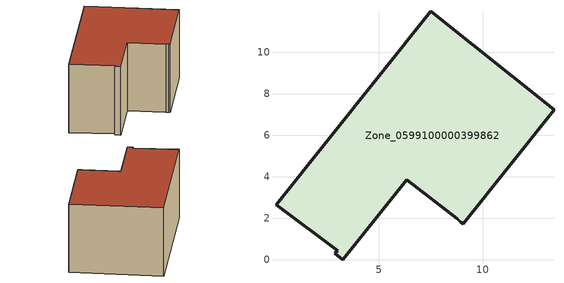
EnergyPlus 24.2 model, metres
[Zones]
Zone_0599100000399862
 floor ground (C_G): 9.05,1.74 8.95,1.82 8.77,1.99 6.35,3.87 3.26,0 2.87,0.31 3.01,0.43 0.04,2.66 7.48,11.98 13.43,7.24 z0.94
 wall outside (C_F): 8.95,1.82 9.05,1.74 13.43,7.24 7.48,11.98 0.04,2.66 3.01,0.43 2.87,0.31 3.26,0 6.35,3.87 8.77,1.99 8.95,1.82 z0.94:6.83
 roof outside (C_R): 2.87,0.31 3.26,0 6.35,3.87 8.77,1.99 8.95,1.82 9.05,1.74 13.43,7.24 7.48,11.98 0.04,2.66 3.01,0.43 z6.83
[BUILDING]
Pand.0599100000399862: North Axis=0; Terrain=City; Loads Convergence Tolerance Value=0.04; Temperature Convergence Tolerance Value=0.4; Solar Distribution=FullExterior; Maximum Number of Warmup Days=25; Minimum Number of Warmup Days=1
[Site:Location]
Rotterdam.The.Hague.AP_ZH_NLD Design_Conditions: Latitude=51.96; Longitude=4.45; Time Zone=1; Elevation=-4.5
[SITE:GROUNDTEMPERATURE:BUILDINGSURFACE]
18, 18, 18, 18, 18, 18, 18, 18, 18, 18, 18, 18
[MATERIAL] Thermal Absorptance=0.9; Solar Absorptance=0.7; Visible Absorptance=0.7
Name | Roughness | Thickness | Conductivity | Density | Specific Heat
G.TC.1992-2005 | MediumSmooth | 0.15 | 0.06 | 540 | 1210
F.TC.1992-2005 | Rough | 0.3 | 0.12 | 1920 | 840
R.TC.1992-2005 | MediumRough | 0.2 | 0.08 | 1500 | 1000
[CONSTRUCTION]
C_G: G.TC.1992-2005
C_F: F.TC.1992-2005
C_R: R.TC.1992-2005
[ZONE]
Zone_0599100000399862: Type=1; Multiplier=1; Ceiling Height=Autocalculate; Volume=Autocalculate; Floor Area=autocalculate; Part of Total Floor Area=Yes
[ZONEINFILTRATION:DESIGNFLOWRATE]
Infil_Zone_0599100000399862: Zone or ZoneList or Space or SpaceList=Zone_0599100000399862; Schedule=AlwaysOn; Design Flow Rate Calculation Method=Flow/Area; Flow Rate per Floor Area=0.0015; Constant Term Coefficient=1; Temperature Term Coefficient=0; Velocity Term Coefficient=0; Velocity Squared Term Coefficient=0
[HVACTEMPLATE:ZONE:IDEALLOADSAIRSYSTEM]
Zone_0599100000399862: Maximum Heating Supply Air Temperature=50; Minimum Cooling Supply Air Temperature=13; Maximum Heating Supply Air Humidity Ratio=0.0156; Minimum Cooling Supply Air Humidity Ratio=0.0077; Heating Limit=NoLimit; Cooling Limit=NoLimit; Dehumidification Control Type=ConstantSensibleHeatRatio; Cooling Sensible Heat Ratio=0.7; Dehumidification Setpoint=60; Humidification Control Type=None; Humidification Setpoint=30; Outdoor Air Method=None; Outdoor Air Flow Rate per Person=0.00944; Outdoor Air Flow Rate per Zone Floor Area=0; Outdoor Air Flow Rate per Zone=0; Demand Controlled Ventilation Type=None; Outdoor Air Economizer Type=NoEconomizer; Heat Recovery Type=None; Sensible Heat Recovery Effectiveness=0.7; Latent Heat Recovery Effectiveness=0.65
[ZONECONTROL:THERMOSTAT]
ThermostatControl_Zone_0599100000399862: Zone or ZoneList=Zone_0599100000399862; Control Type Schedule=DualSetpointControlType; Control 1=Thermostat_Zone_0599100000399862; Temperature Difference Between Cutout And Setpoint=0
[THERMOSTATSETPOINT:DUALSETPOINT]
Thermostat_Zone_0599100000399862: Heating Setpoint Temperature Schedule=HeatingSetpoint_Zone_0599100000399862; Cooling Setpoint Temperature Schedule=CoolingSetpoint_Zone_0599100000399862
[SCHEDULE:COMPACT]
HeatingSetpoint_Zone_0599100000399862: Through: 12/31, For: AllDays, Until: 24:00, 21
CoolingSetpoint_Zone_0599100000399862: Through: 12/31, For: AllDays, Until: 24:00, 24
DualSetpointControlType: Through: 12/31, For: AllDays, Until: 24:00, 4
AlwaysOn: Through: 12/31, For: AllDays, Until: 24:00, 1
